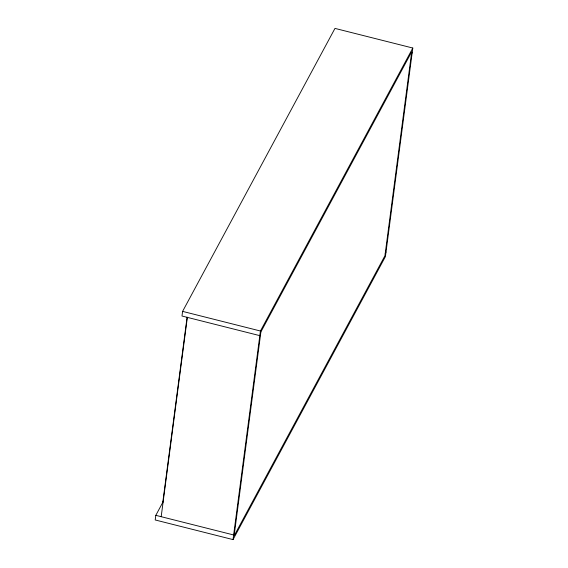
<?xml version="1.0" encoding="UTF-8"?>
<svg xmlns="http://www.w3.org/2000/svg" width="568" height="568" viewBox="0 0 568 568"><rect width="100%" height="100%" fill="white"/><g stroke="black" fill="none" stroke-linecap="round" stroke-linejoin="round"><path stroke-width="0.85" d="M163.385 501.281L155.817 515.339L155.206 519.968L233.029 539.6L385.402 256.615L412.794 48.032L334.971 28.4L182.598 311.385L181.987 316.021L259.817 335.645L260.591 334.211M162.775 502.41L187.106 317.136M161.184 516.688L187.355 317.37M233.029 539.6L260.428 331.009L412.794 48.032M411.417 54.102L412.183 52.661M234.414 533.529L233.64 534.964L155.817 515.339M385.239 253.42L386.013 251.979M182.598 311.385L260.428 331.009M260.897 331.889L234.108 535.844L384.934 255.735L411.715 51.78L260.897 331.889"/></g></svg>
